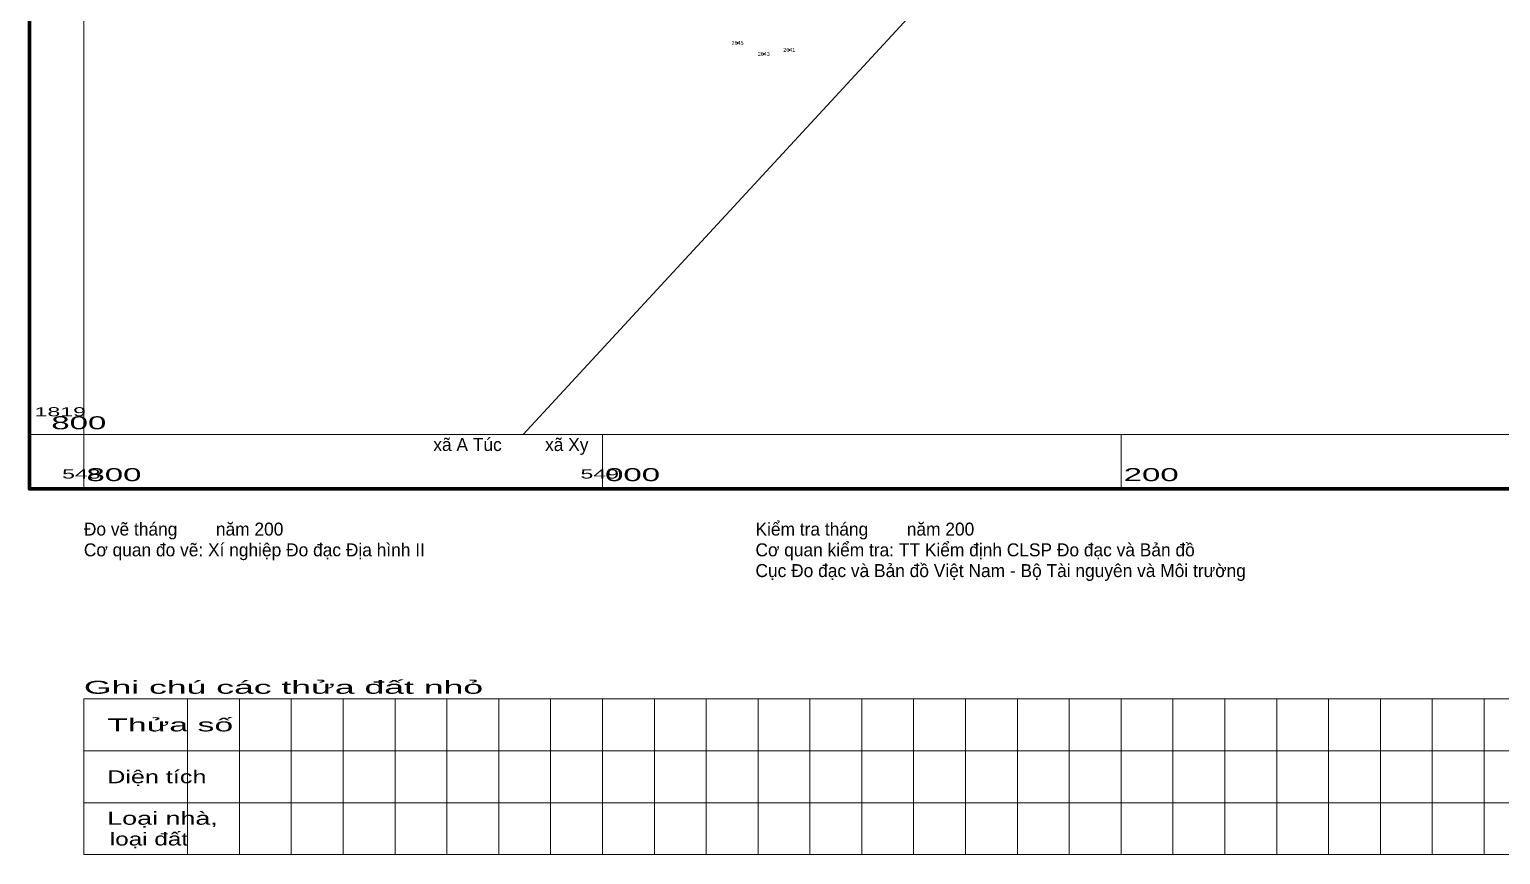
# Model space of a CAD drawing. Header units: metres. Extents: x 548779 to 550236, y 1819638 to 1821293.
# Drawn here: x 548779 to 549346, y 1819638 to 1819956 of the extents above; entities that cross this region are included whole.
import ezdxf
from ezdxf.enums import TextEntityAlignment as Align

# ---------------------------------------------------------------- set-up
doc = ezdxf.new("R2010")
doc.units = ezdxf.units.M
doc.header["$LTSCALE"] = 0.6
for name, color, linetype, lineweight in [('4', 7, 'Continuous', 13), ('46', 7, 'Continuous', 13), ('63', 7, 'Continuous', 13)]:
    doc.layers.add(name, color=color, linetype=linetype, lineweight=lineweight)
doc.layers.add('5', color=7, linetype='Continuous')

msp = doc.modelspace()

# ---------------------------------------------------------------- linework, layer by layer
at = {"layer": '4'}
for p, q in [((549052.39, 1819950.98), (549051.77, 1819950.98)), ((549052.08, 1819950.67), (549052.08, 1819951.29)), ((549062.51, 1819946.72), (549061.88, 1819946.72)), ((549062.2, 1819946.41), (549062.2, 1819947.03)), ((549072.36, 1819948.27), (549071.73, 1819948.27)), ((549072.05, 1819947.96), (549072.05, 1819948.58))]:
    msp.add_line(p, q, dxfattribs=at)
at = {"layer": '46'}
msp.add_lwpolyline([(548969.44, 1819800), (549166.27, 1820013.12), (549210.8, 1820061.34), (549263.07, 1820117.95), (549384.39, 1820249.31)], dxfattribs=at)
at = {"layer": '63'}
for p, q in [((548800, 1819800), (548779, 1819800)), ((548800, 1819800), (548800, 1819779)), ((549000, 1819800), (549000, 1819779)), ((549200, 1819800), (549200, 1819779)), ((548840, 1819698), (548840, 1819638)), ((548860, 1819698), (548860, 1819638)), ((548880, 1819698), (548880, 1819638)), ((548900, 1819698), (548900, 1819638)), ((548920, 1819698), (548920, 1819638)), ((548940, 1819698), (548940, 1819638)), ((548960, 1819698), (548960, 1819638)), ((548980, 1819698), (548980, 1819638)), ((549000, 1819698), (549000, 1819638)), ((549020, 1819698), (549020, 1819638)), ((549040, 1819698), (549040, 1819638)), ((549060, 1819698), (549060, 1819638)), ((549080, 1819698), (549080, 1819638)), ((549100, 1819698), (549100, 1819638)), ((549120, 1819698), (549120, 1819638)), ((549140, 1819698), (549140, 1819638)), ((549160, 1819698), (549160, 1819638)), ((549180, 1819698), (549180, 1819638)), ((549200, 1819698), (549200, 1819638)), ((549220, 1819698), (549220, 1819638)), ((549240, 1819698), (549240, 1819638)), ((549260, 1819698), (549260, 1819638)), ((549280, 1819698), (549280, 1819638)), ((549300, 1819698), (549300, 1819638)), ((549320, 1819698), (549320, 1819638)), ((549340, 1819698), (549340, 1819638)), ((548800, 1819678), (550200, 1819678)), ((548800, 1819658), (550200, 1819658))]:
    msp.add_line(p, q, dxfattribs=at)
at = {"layer": '63', "lineweight": 158}
msp.add_lwpolyline([(548779, 1821221), (550221, 1821221), (550221, 1819779), (548779, 1819779)], close=True, dxfattribs=at)
at = {"layer": '63'}
for points in [[(548800, 1821200), (550200, 1821200), (550200, 1819800), (548800, 1819800)], [(548800, 1819698), (550200, 1819698), (550200, 1819638), (548800, 1819638)]]:
    msp.add_lwpolyline(points, close=True, dxfattribs=at)

# ---------------------------------------------------------------- texts
at = {"layer": '5'}
for s, p in [('2645', (549052.08, 1819950.23)), ('2643', (549062.205, 1819945.97)), ('2641', (549072.05, 1819947.52))]:
    msp.add_text(s, height=1.5, dxfattribs=at).set_placement(p, align=Align.CENTER)
at = {"layer": '63'}
for s, height, width, p in [('1819', 3.5, 1.9, (548781, 1819807)), ('800', 5, 1.9, (548801, 1819782)), ('000', 5, 1.9, (549001, 1819782)), ('200', 5, 1.9, (549201, 1819782)), ('Ghi chú các thửa đất nhỏ', 5, 2.05, (548800, 1819700)), ('Thửa số', 5, 1.95, (548809, 1819685.5)), ('Diện tích', 5, 1.45, (548809, 1819665.5)), ('Loại nhà,', 5, 1.55, (548809, 1819649.5)), ('loại đất', 5, 1.4, (548810, 1819641.5))]:
    msp.add_text(s, height=height, dxfattribs=dict(at, width=width)).set_placement(p)
at = {"layer": '63', "width": 1.9}
for s, height, p in [('800', 5, (548808.64, 1819802)), ('548', 3.5, (548806.45, 1819783)), ('549', 3.5, (549006.36, 1819783))]:
    msp.add_text(s, height=height, dxfattribs=at).set_placement(p, align=Align.RIGHT)
at = {"layer": '63'}
msp.add_text('xã A Túc         xã Xy     ', height=5, dxfattribs=at).set_placement((548969.32, 1819793.61), align=Align.CENTER)
for s, p in [('Đo vẽ tháng        năm 200', (548800, 1819761)), ('Kiểm tra tháng        năm 200', (549059, 1819761)), ('Cơ quan đo vẽ: Xí nghiệp Đo đạc Địa hình II', (548800, 1819753)), ('Cơ quan kiểm tra: TT Kiểm định CLSP Đo đạc và Bản đồ', (549059, 1819753)), ('Cục Đo đạc và Bản đồ Việt Nam - Bộ Tài nguyên và Môi trường', (549059, 1819745))]:
    msp.add_text(s, height=5, dxfattribs=at).set_placement(p)

doc.saveas('drawing.dxf')
